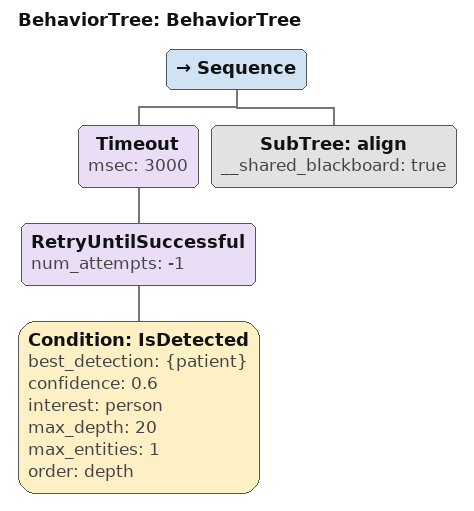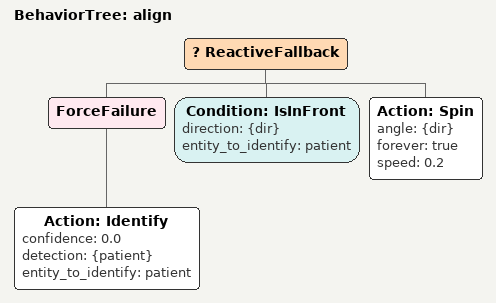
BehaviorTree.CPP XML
<?xml version="1.0"?>
<root main_tree_to_execute="BehaviorTree">
    <BehaviorTree ID="BehaviorTree">
        <Sequence>
            <Timeout msec="3000">
                <RetryUntilSuccessful num_attempts="-1">
                    <Condition ID="IsDetected" best_detection="{patient}" confidence="0.6" interest="person" max_depth="20" max_entities="1" order="depth"/>
                </RetryUntilSuccessful>
            </Timeout>
            <SubTree ID="align" __shared_blackboard="true"/>
        </Sequence>
    </BehaviorTree>
    <BehaviorTree ID="align">
        <ReactiveFallback>
            <ForceFailure>
                <Action ID="Identify" confidence="0.0" detection="{patient}" entity_to_identify="patient"/>
            </ForceFailure>
            <Condition ID="IsInFront" direction="{dir}" entity_to_identify="patient"/>
            <Action ID="Spin" angle="{dir}" forever="true" speed="0.2"/>
        </ReactiveFallback>
    </BehaviorTree>
</root>
